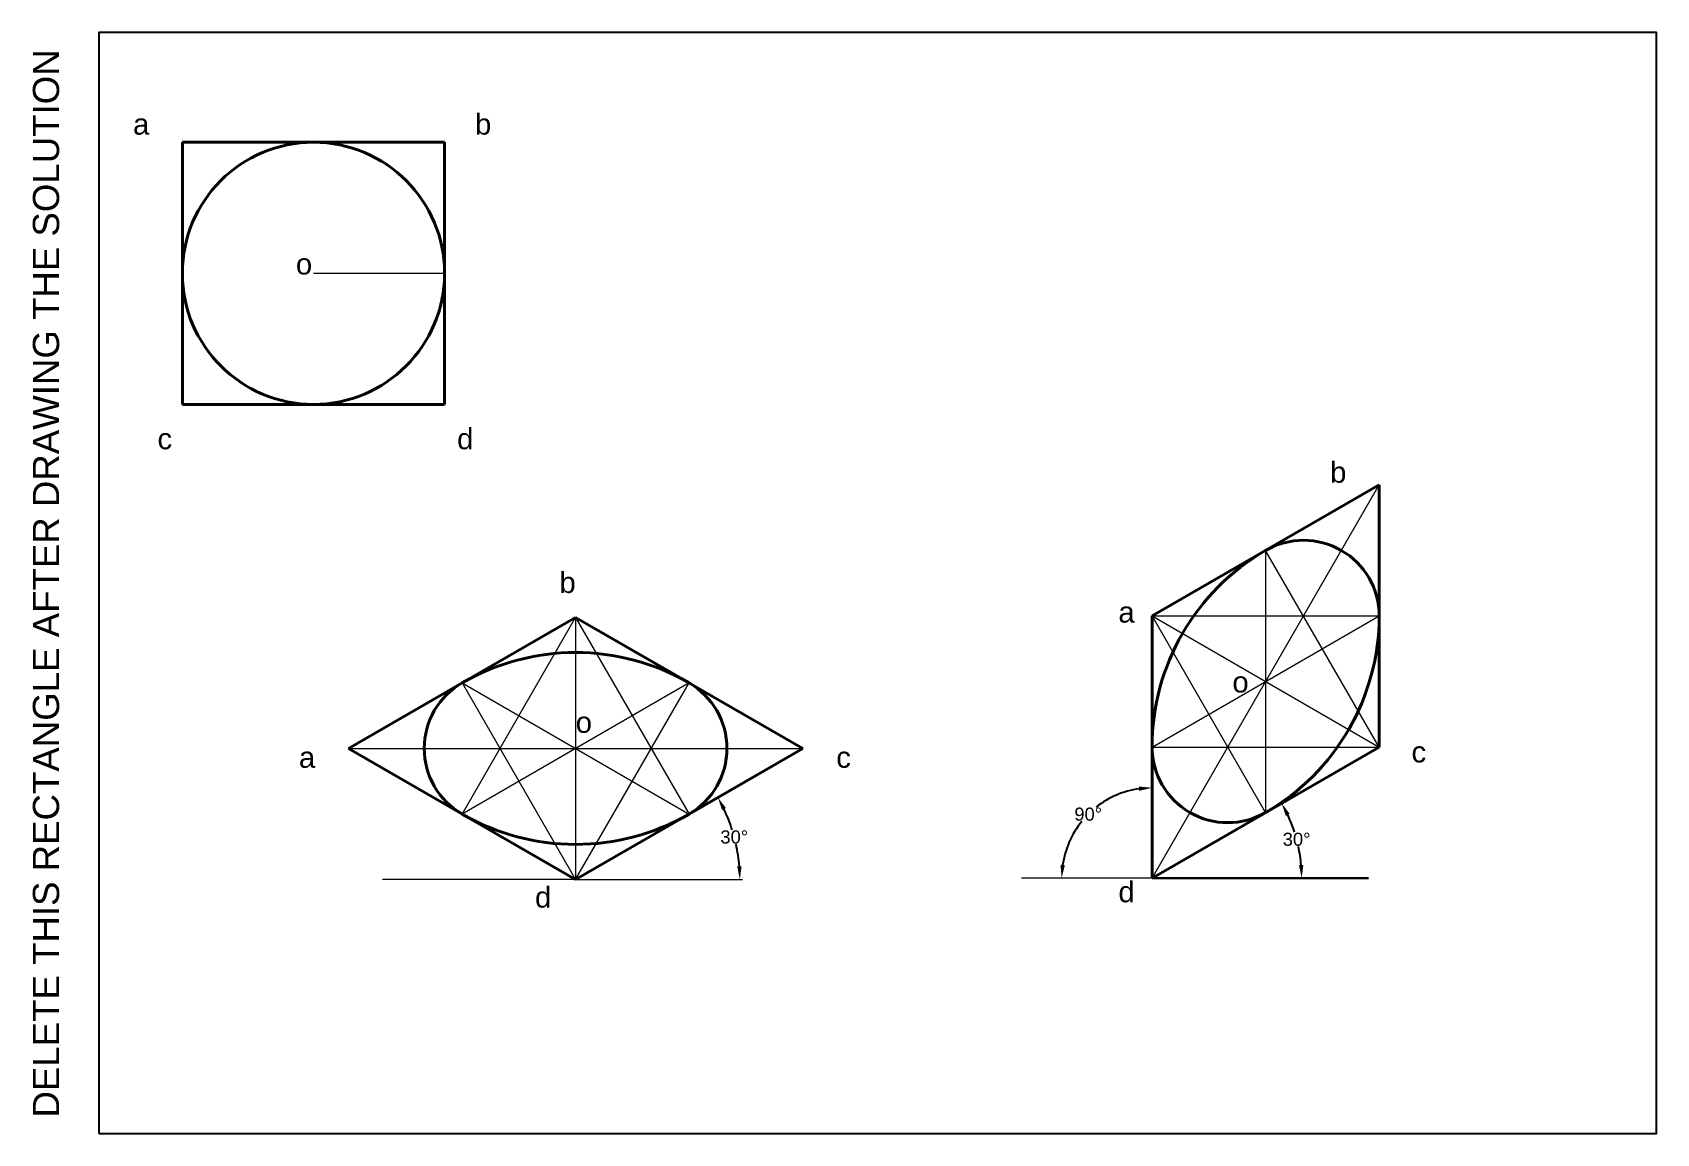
# Model space of a CAD drawing. Header units: millimetres. Extents: x -13 to 297, y 0 to 210.
import ezdxf

# ---------------------------------------------------------------- set-up
doc = ezdxf.new("R2010")
doc.units = ezdxf.units.MM
doc.layers.add('Comments', color=10, linetype='Continuous', lineweight=13, plot=False)
doc.layers.add('thick continuous', color=7, linetype='Continuous', lineweight=30)
doc.styles.get("Standard").update_dxf_attribs({"font": 'arial.ttf'})
doc.dimstyles.get("Standard").update_dxf_attribs({"dimtxt": 2.5, "dimasz": 2.5, "dimexe": 0.18, "dimexo": 0.0625, "dimgap": 0.09, "dimtad": 0, "dimtih": 1, "dimtoh": 1, "dimdec": 1, "dimzin": 0, "dimdsep": 46, "dimtxsty": 'Standard', "dimcen": 0.09, "dimadec": 0, "dimazin": 0, "dimtfac": 1, "dimtdec": 1, "dimtofl": 0, "dimtmove": 0, "dimatfit": 3, "dimfxl": 1, "dimtolj": 1, "dimtzin": 0, "dimarcsym": 0})

# ---------------------------------------------------------------- blocks, each defined once
blk = doc.blocks.new('*D1')
at = {"layer": 'Defpoints', "color": 0, "transparency": 16777216}
for p in [(134.21, 73.44), (121.75, 53.88), (90.91, 48.44), (90.91, 48.44), (122.75, 48.44)]:
    blk.add_point(p, dxfattribs=at)
at = {"layer": 'thick continuous', "color": 0, "lineweight": -2, "transparency": 16777216}
for start, end in [(17.6062, 25.4256), (4.5744, 12.4253)]:
    blk.add_arc((90.91, 48.44), 31.32, start, end, dxfattribs=at)
at = {"layer": 'thick continuous', "color": 0, "transparency": 16777216}
for points in [[(118.83, 61.7), (119.57, 62.09), (118.03, 64.1)], [(122.55, 50.96), (121.71, 50.93), (122.23, 48.44)]]:
    blk.add_solid(points, dxfattribs=at)
at = {"layer": 'thick continuous', "color": 0, "lineweight": 0, "transparency": 16777216, "insert": (121.16, 56.55), "char_height": 2.5, "attachment_point": 5}
blk.add_mtext('\\A1;30°', dxfattribs=at)
blk = doc.blocks.new('*D2')
at = {"layer": 'Defpoints', "color": 0, "transparency": 16777216}
for p in [(200.82, 73.72), (192.2, 63.64), (175.9, 48.72), (200.82, 48.72), (242.07, 48.72)]:
    blk.add_point(p, dxfattribs=at)
at = {"layer": 'thick continuous', "color": 0, "lineweight": -2, "transparency": 16777216}
for start, end in [(98.3229, 128.1465), (141.1135, 171.6771)]:
    blk.add_arc((200.82, 48.72), 17.23, start, end, dxfattribs=at)
at = {"layer": 'thick continuous', "color": 0, "transparency": 16777216}
for points in [[(198.29, 66.18), (198.35, 65.35), (200.82, 65.95)], [(184.19, 51.18), (183.36, 51.24), (183.59, 48.72)]]:
    blk.add_solid(points, dxfattribs=at)
at = {"layer": 'thick continuous', "color": 0, "lineweight": 0, "transparency": 16777216, "insert": (188.64, 60.9), "char_height": 2.5, "attachment_point": 5}
blk.add_mtext('\\A1;90°', dxfattribs=at)
blk = doc.blocks.new('*D3')
at = {"layer": 'Defpoints', "color": 0, "transparency": 16777216}
for p in [(244.12, 73.72), (228.92, 53.68), (175.9, 48.72), (200.82, 48.72), (242.07, 48.72)]:
    blk.add_point(p, dxfattribs=at)
at = {"layer": 'thick continuous', "color": 0, "lineweight": -2, "transparency": 16777216}
for start, end in [(17.8625, 24.9788), (5.0212, 12.1754)]:
    blk.add_arc((200.82, 48.72), 28.54, start, end, dxfattribs=at)
at = {"layer": 'thick continuous', "color": 0, "transparency": 16777216}
for points in [[(226.31, 60.58), (227.05, 60.96), (225.53, 62.99)], [(229.66, 51.24), (228.83, 51.2), (229.35, 48.72)]]:
    blk.add_solid(points, dxfattribs=at)
at = {"layer": 'thick continuous', "color": 0, "lineweight": 0, "transparency": 16777216, "insert": (228.38, 56.11), "char_height": 2.5, "attachment_point": 5}
blk.add_mtext('\\A1;30°', dxfattribs=at)

msp = doc.modelspace()

# ---------------------------------------------------------------- linework, layer by layer
msp.add_lwpolyline([(0, 0), (297, 0), (297, 210), (0, 210)], close=True)
at = {"layer": 'thick continuous', "lineweight": 40}
for p, q in [((65.93, 189.07), (15.93, 189.07)), ((15.93, 189.07), (15.93, 139.07)), ((65.93, 164.07), (65.93, 189.07)), ((65.93, 139.07), (65.93, 164.07)), ((15.93, 139.07), (65.93, 139.07)), ((244.12, 123.72), (200.82, 98.72)), ((244.12, 73.72), (244.12, 123.72)), ((200.82, 98.72), (222.47, 111.22)), ((47.61, 73.44), (90.91, 98.44)), ((90.91, 98.44), (134.21, 73.44)), ((90.91, 98.44), (112.56, 85.94)), ((200.82, 48.72), (200.82, 98.72)), ((47.61, 73.44), (69.26, 85.94)), ((90.91, 48.44), (47.61, 73.44)), ((90.91, 48.44), (134.21, 73.44)), ((134.21, 73.44), (112.56, 60.94)), ((200.82, 48.72), (244.12, 73.72)), ((90.91, 48.44), (69.26, 60.94))]:
    msp.add_line(p, q, dxfattribs=at)
at = {"layer": 'thick continuous', "lineweight": 0}
for p, q in [((40.93, 164.07), (65.93, 164.07)), ((200.82, 48.72), (244.12, 123.72)), ((222.47, 111.22), (222.47, 61.22)), ((244.12, 73.72), (222.47, 111.22)), ((90.91, 98.44), (90.91, 48.44)), ((200.82, 98.72), (244.12, 73.72)), ((200.82, 73.72), (244.12, 98.72)), ((222.47, 61.22), (200.82, 98.72)), ((200.82, 98.72), (244.12, 98.72)), ((47.61, 73.44), (134.21, 73.44)), ((200.82, 73.72), (244.12, 73.72)), ((90.91, 48.44), (54.07, 48.44)), ((90.91, 48.44), (122.75, 48.44)), ((242.07, 48.72), (175.9, 48.72))]:
    msp.add_line(p, q, dxfattribs=at)
at = {"layer": 'thick continuous', "lineweight": 5}
for p, q in [((69.26, 60.94), (90.91, 98.44)), ((90.91, 98.44), (112.56, 60.94)), ((69.26, 85.94), (112.56, 60.94)), ((112.56, 85.94), (69.26, 60.94)), ((69.26, 85.94), (90.91, 48.44)), ((90.91, 48.44), (112.56, 85.94))]:
    msp.add_line(p, q, dxfattribs=at)
at = {"layer": 'thick continuous'}
for p, q in [((244.12, 73.72), (244.12, 98.72)), ((200.82, 48.72), (200.82, 73.72)), ((244.12, 73.72), (222.47, 61.22)), ((200.82, 48.72), (242.07, 48.72))]:
    msp.add_line(p, q, dxfattribs=at)
at = {"layer": 'thick continuous', "lineweight": 40}
msp.add_circle((40.93, 164.07), 25, dxfattribs=at)
for centre, radius, start, end in [((229.69, 98.72), 14.43, 0, 120), ((244.12, 73.72), 43.3, 120, 180), ((200.82, 98.72), 43.3, 300, 0), ((90.91, 48.44), 43.3, 60, 120), ((76.47, 73.44), 14.43, 120, 240), ((105.34, 73.44), 14.43, 300, 60), ((215.25, 73.72), 14.43, 180, 300), ((90.91, 98.44), 43.3, 240, 300)]:
    msp.add_arc(centre, radius, start, end, dxfattribs=at)

# ---------------------------------------------------------------- texts
at = {"layer": 'Comments'}
msp.add_text('DELETE THIS RECTANGLE AFTER DRAWING THE SOLUTION', height=5, rotation=90, dxfattribs=at).set_placement((-7.57, 3.05))
at = {"layer": 'thick continuous', "lineweight": 0, "char_height": 4, "attachment_point": 1}
for s, width, insert in [('\\Pa                                        b\\P\\P\\P\\P                    o\\P\\P\\P\\P\\P   c                                   d', 157.5846, (6.53, 201.19)), ('\\P                              b\\P\\P\\P\\P    a \\P\\P                  o\\P\\P                                        c\\P\\P\\P\\P    d', 95.4042, (188.19, 134.79)), ('\\P                                        b\\P\\P\\P\\P                                          o\\P        a                                                                c\\P\\P\\P\\P                                     d', 137.1626, (25.73, 113.77))]:
    msp.add_mtext_dynamic_manual_height_columns(s, width=width, gutter_width=12.5, heights=[0], dxfattribs=dict(at, insert=insert))

# ---------------------------------------------------------------- dimensions: what is measured, and where the dimension line sits
at = {"layer": 'thick continuous', "lineweight": 0}
for base, line1, line2, picture, middle in [((121.75, 53.88), ((90.91, 48.44), (122.75, 48.44)), ((90.91, 48.44), (134.21, 73.44)), '*D1', (121.16, 56.55)), ((192.2, 63.64), ((242.07, 48.72), (175.9, 48.72)), ((200.82, 48.72), (200.82, 73.72)), '*D2', (188.64, 60.9)), ((228.92, 53.68), ((242.07, 48.72), (175.9, 48.72)), ((200.82, 48.72), (244.12, 73.72)), '*D3', (228.38, 56.11))]:
    dim = msp.add_angular_dim_2l(base=base, line1=line1, line2=line2, dimstyle='Standard', dxfattribs=at)
    dim.commit()
    dim.dimension.update_dxf_attribs({"geometry": picture, "text_midpoint": middle})

doc.saveas('drawing.dxf')
